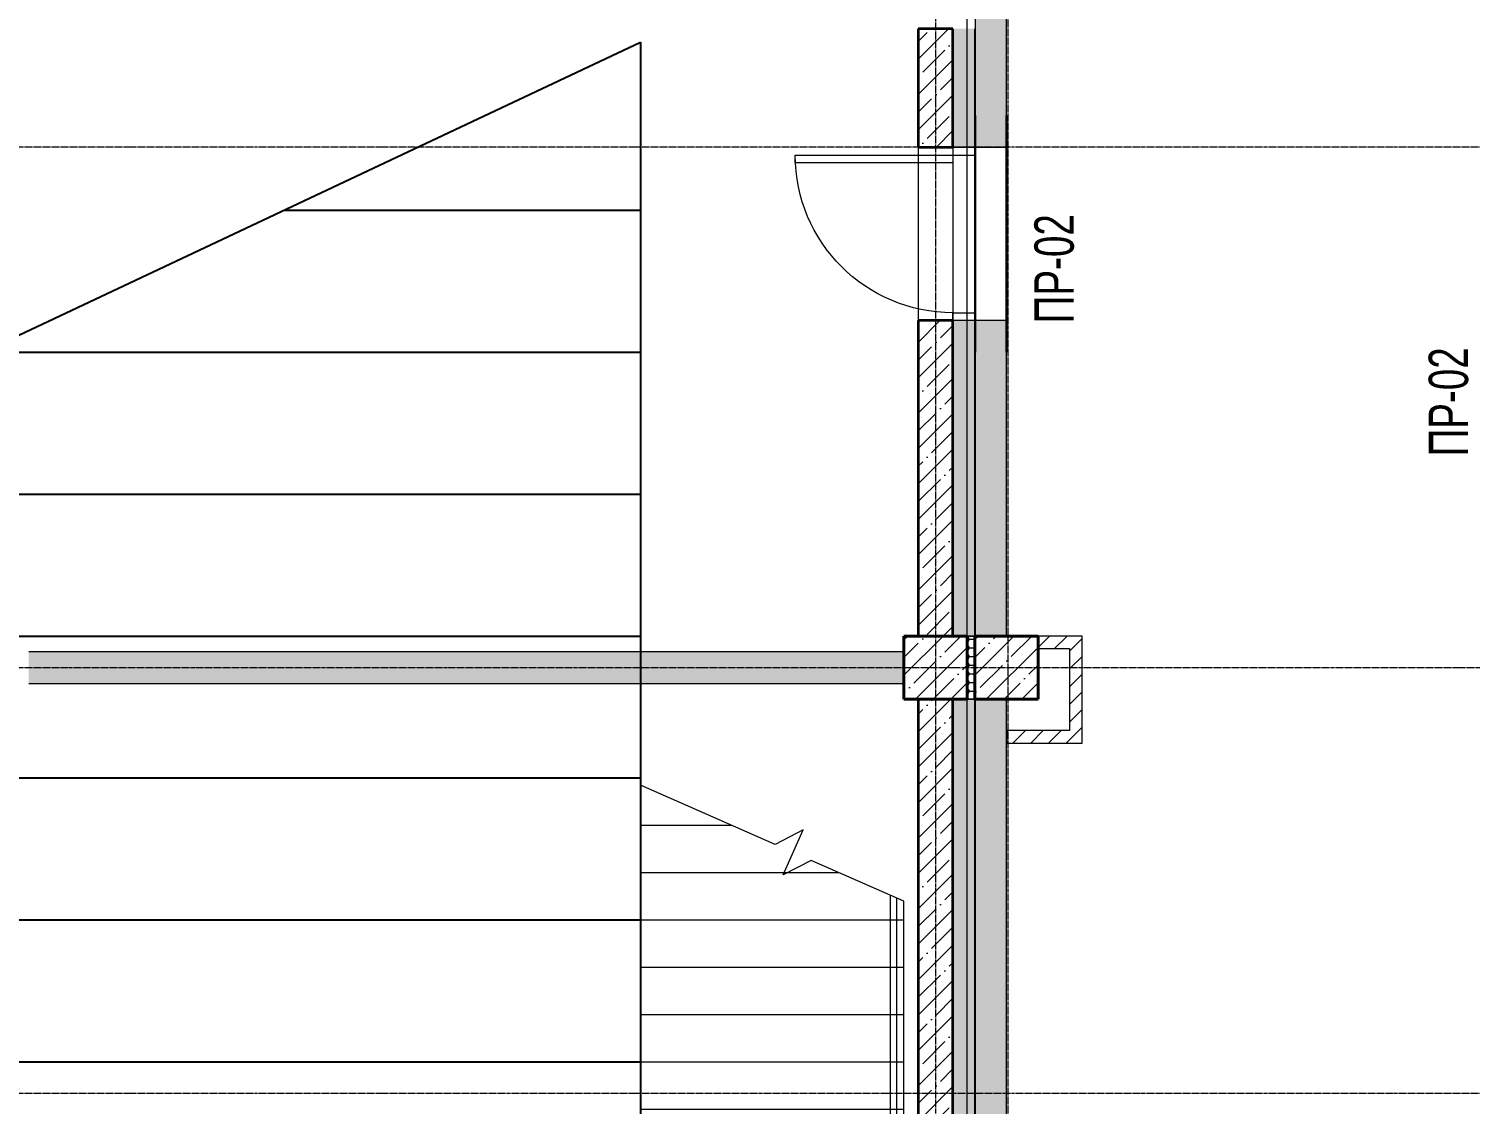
# Model space of a CAD drawing. Header units: millimetres. Extents: x -65509 to 912790, y 446 to 713294.
# Drawn here: x 182045 to 191186, y 203407 to 210225 of the extents above; entities that cross this region are included whole.
import ezdxf
from ezdxf.enums import TextEntityAlignment as Align

# ---------------------------------------------------------------- set-up
doc = ezdxf.new("R2010")
doc.units = ezdxf.units.MM
doc.linetypes.add('CENTER2', pattern=[28.575, 19.05, -3.175, 3.175, -3.175])
doc.linetypes.add('HIDDEN2', pattern=[4.7625, 3.175, -1.5875])
for name, color, linetype, lineweight in [('A-Wall-Open', 250, 'Continuous', 5), ('АР_Двери', 5, 'Continuous', 9), ('АР_Колонны', 250, 'Continuous', 30), ('АР_Стены ЖБ', 250, 'Continuous', 35), ('АР_Стены ПЕНОблок', 250, 'Continuous', 20), ('АР_Стены_дефшов', 250, 'Continuous', 0), ('АР_Ф_ЛК', 250, 'Continuous', 5), ('АР_Штриховка', 250, 'Continuous', 0), ('РД_Оси_100', 250, 'Continuous', 0)]:
    doc.layers.add(name, color=color, linetype=linetype, lineweight=lineweight)
doc.layers.add('ЛК_Открытая', color=250, linetype='Continuous')
doc.layers.add('РД_Перемычка инж проемов', color=250, linetype='Continuous')
doc.layers.add('РД_Проем', color=250, linetype='Continuous', lineweight=0, plot=False)
doc.layers.add('РД_проем_инж перемыч_подсчет', color=250, linetype='Continuous', lineweight=30, plot=False)
doc.styles.add('Arial0', font='arial.ttf')
doc.styles.add('ккк', font='isocpeur.ttf', dxfattribs={"width": 0.85, "oblique": 15})
pattern_1 = [(45, (142195.16, 127275.07), (-112.2532, 112.2532), []), (45, (142307.41, 127275.07), (-112.2532, 112.2532), [198.4375, -39.6875, 0, -39.6875])]
pattern_2 = [(360, (142195.157, 127275.073), (47.625, 27.4963065), [31.75, -63.5]), (120, (142195.157, 127275.073), (-47.625, 27.496307), [31.75, -63.5]), (60, (142195.157, 127275.073), (1e-07, 54.992613), [-63.5, 31.75])]
pattern_3 = [(45, (142195.16, 127275.07), (-56.1266, 56.1266), [])]

# ---------------------------------------------------------------- blocks, each defined once
blk = doc.blocks.new('СОШ_2200_АР_ОСИ_М100_28.05.24')
at = {"layer": 'РД_Оси_100', "linetype": 'CENTER2'}
for p, q in [((119910, 82200), (-5954.958, 82200)), ((-5954.958, 78900), (119910, 78900)), ((119910, 76200), (-5954.958, 76200))]:
    blk.add_line(p, q, dxfattribs=at)
for points in [[(45530, 139938.679), (45600, 139538.679), (45600, -6163.457)], [(46060, -6163.105), (46060, 139538.679), (46130, 139938.679)]]:
    blk.add_lwpolyline(points, dxfattribs=at)
blk = doc.blocks.new('ЛК_открытая 1 эт 1500')
at = {"layer": 'АР_Ф_ЛК', "color": 5, "lineweight": 0}
for p, q in [((-920, 0), (-920, 2654.3)), ((-920, 2400), (-343.1, 2400)), ((-920, 2100), (337.5, 2100)), ((665, 0), (665, 1955.7)), ((705, 0), (705, 1938)), ((750, 0), (750, 1918.2)), ((-920, 1800), (750, 1800)), ((-920, 1500), (750, 1500)), ((-920, 1200), (750, 1200)), ((-920, 900), (750, 900)), ((-920, 600), (750, 600)), ((-920, 300), (750, 300)), ((-920, 0), (750, 0))]:
    blk.add_line(p, q, dxfattribs=at)
blk.add_lwpolyline([(750, 1918.2), (161.9, 2177.4), (-15.5, 2084.9), (110.5, 2370.8), (-66.9, 2278.2), (-920, 2654.3)], dxfattribs=at)
at = {"layer": 'АР_Ф_ЛК', "lineweight": 0}
blk.add_lwpolyline([(-85, 2070.6, 0, 150, 0), (-85, 1604.4, 0, 0, 0), (-85, 0, 0, 0, 0)], format="xyseb", dxfattribs=at)
blk = doc.blocks.new('MOK-МаркаПеремычки')
at = {"color": 0, "style": 'ккк', "oblique": 15, "width": 0.85}
blk.add_attdef('АР-ПРОЕМ:ПЕРЕМЫЧКА', text='', height=2.5, dxfattribs=at).set_placement((0, 0), align=Align.MIDDLE)

msp = doc.modelspace()

# ---------------------------------------------------------------- hatches: boundary and pattern name
at = {"layer": 'АР_Штриховка', "linetype": 'Continuous', "lineweight": 0}
h = msp.add_hatch(dxfattribs=at)
h.set_pattern_fill('AR-CONC', color=256, angle=-315, style=0)
h.set_pattern_definition([(95, (142195.16, 127275.07), (140.09465, 117.55338), [19.05, -209.55]), (40, (142195.16, 127275.07), (-160.01845, 110.17673), [15.24, -167.6406]), (145.45144, (142206.83, 127284.87), (-19.9238, 227.7301), [16.19, -178.09024]), (91.1842, (142159.24, 127311), (221.41024, 161.9534), [28.575, -314.325]), (141.63556, (142177.7, 127324.5), (-7.0866, 342.82676), [24.285, -267.1356]), (36.18415, (142159.24, 127311), (-7.0866, 342.8268), [22.86, -251.4597]), (66, (142186.18, 127319.97), (179.51998, 34.89515), [19.05, -209.55]), (11, (142186.18, 127319.97), (-86.53993, 173.9412), [15.24, -167.64]), (116.45145, (142201.14, 127322.88), (92.98005, 208.83634), [16.19, -178.08994]), (82.5, (142195.16, 127275.07), (-57.60547, 61.973414), [0, -165.608, 0, -170.18, 0, -168.275]), (52.5, (142195.16, 127275.07), (-23.58973, 118.087), [0, -97.028, 0, -161.798, 0, -64.135]), (12.5, (142155.105, 127235.02), (99.927863, 91.826196), [0, -63.5, 0, -198.12, 0, -262.89]), (2.5, (142137.14, 127217.06), (86.7639, 122.7224), [0, -82.55, 0, -131.572, 0, -186.69])])
h.paths.add_polyline_path([(188245.483, 211975.073), (188045.483, 211975.073), (188045.483, 209475.069), (188245.483, 209475.069)], flags=0)
h.paths.add_polyline_path([(188245.483, 208375.069), (188045.483, 208375.069), (188045.483, 206375.073), (188245.483, 206375.073)], flags=0)
at = {"layer": 'АР_Штриховка', "linetype": 'Continuous', "lineweight": 5}
h = msp.add_hatch(dxfattribs=at)
h.set_pattern_fill('ANSI35', color=256, scale=25, angle=-360, style=0)
h.set_pattern_definition([(45, (142195.16, 127275.07), (-112.2532, 112.2532), []), (45, (142307.41, 127275.07), (-112.2532, 112.2532), [198.4375, -39.6875, 0, -39.6875])])
h.paths.add_polyline_path([(187905.157, 210225.073), (187685.157, 210225.073), (187685.157, 209475.073), (187905.157, 209475.073)], flags=0)
h.paths.add_polyline_path([(187905.157, 208375.073), (187685.157, 208375.073), (187685.157, 206375.073), (187905.157, 206375.073)], flags=0)
at = {"layer": 'АР_Штриховка', "linetype": 'Continuous', "lineweight": 0}
h = msp.add_hatch(dxfattribs=at)
h.set_pattern_fill('HONEY', color=256, scale=10, angle=-360, style=0)
h.set_pattern_definition(pattern_2)
h.paths.add_polyline_path([(188045.157, 210225.073), (187905.157, 210225.073), (187905.157, 209475.073), (188045.157, 209475.073)], flags=0)
h.paths.add_polyline_path([(188045.157, 208375.073), (187905.157, 208375.073), (187905.157, 206375.073), (188045.157, 206375.073)], flags=0)
at = {"layer": 'АР_Штриховка', "linetype": 'Continuous', "lineweight": 5}
h = msp.add_hatch(dxfattribs=at)
h.set_pattern_fill('ANSI35', color=256, scale=25, style=0)
h.set_pattern_definition(pattern_1)
h.paths.add_polyline_path([(187595.157, 205975.073), (187995.157, 205975.073), (187995.157, 206375.073), (187595.157, 206375.073)], flags=0)
at = {"layer": 'АР_Штриховка', "linetype": 'Continuous', "lineweight": 0}
h = msp.add_hatch(dxfattribs=at)
h.set_pattern_fill('HONEY', color=256, scale=10, angle=-360, style=0)
h.set_pattern_definition(pattern_2)
h.paths.add_polyline_path([(188045.157, 206375.073), (187995.157, 206375.073), (187995.157, 205975.073), (188045.157, 205975.073)], flags=0)
at = {"layer": 'АР_Штриховка', "linetype": 'Continuous', "lineweight": 5}
h = msp.add_hatch(dxfattribs=at)
h.set_pattern_fill('ANSI35', color=256, scale=25, style=0)
h.set_pattern_definition(pattern_1)
h.paths.add_polyline_path([(188045.307, 205975.073), (188445.307, 205975.073), (188445.307, 206375.073), (188045.307, 206375.073)], flags=0)
at = {"layer": 'АР_Штриховка', "linetype": 'Continuous', "lineweight": 0, "ltscale": 0.5}
h = msp.add_hatch(dxfattribs=at)
h.set_pattern_fill('ANSI31', color=256, scale=25, angle=-360, style=0)
h.set_pattern_definition(pattern_3)
h.paths.add_polyline_path([(188645.158, 206295.073), (188725.158, 206375.073), (188445.307, 206375.073), (188445.307, 206295.073)], flags=0)
h = msp.add_hatch(dxfattribs=at)
h.set_pattern_fill('ANSI31', color=256, scale=25, style=0)
h.set_pattern_definition([(45, (142195.16, 127275.07), (-56.1266, 56.1266), [])])
h.paths.add_polyline_path([(188645.158, 205775.176), (188725.158, 205695.176), (188725.158, 206375.073), (188645.158, 206295.073)], flags=0)
at = {"layer": 'АР_Штриховка', "linetype": 'Continuous', "lineweight": 0}
h = msp.add_hatch(dxfattribs=at)
h.set_pattern_fill('AR-CONC', color=256, angle=-315, style=0)
h.set_pattern_definition([(95, (142195.16, 127275.07), (140.09465, 117.55338), [19.05, -209.55]), (40, (142195.16, 127275.07), (-160.01845, 110.17673), [15.24, -167.6406]), (145.45144, (142206.83, 127284.87), (-19.9238, 227.7301), [16.19, -178.09024]), (91.1842, (142159.24, 127311), (221.41024, 161.9534), [28.575, -314.325]), (141.63556, (142177.7, 127324.5), (-7.0866, 342.8268), [24.285, -267.1356]), (36.18415, (142159.24, 127311), (-7.0866, 342.8268), [22.86, -251.4597]), (66, (142186.18, 127319.97), (179.51998, 34.89515), [19.05, -209.55]), (11, (142186.18, 127319.97), (-86.53993, 173.9412), [15.24, -167.64]), (116.45145, (142201.14, 127322.88), (92.98005, 208.83634), [16.19, -178.08994]), (82.5, (142195.16, 127275.07), (-57.60547, 61.973414), [0, -165.608, 0, -170.18, 0, -168.275]), (52.5, (142195.16, 127275.07), (-23.58973, 118.087), [0, -97.028, 0, -161.798, 0, -64.135]), (12.5, (142155.105, 127235.02), (99.927863, 91.826196), [0, -63.5, 0, -198.12, 0, -262.89]), (2.5, (142137.14, 127217.06), (86.7639, 122.7224), [0, -82.55, 0, -131.572, 0, -186.69])])
h.paths.add_polyline_path([(182045.157, 206275.073), (182045.157, 206075.073), (187595.157, 206075.073), (187595.157, 206275.073)], flags=0)
at = {"layer": 'АР_Штриховка', "linetype": 'Continuous', "lineweight": 5}
h = msp.add_hatch(dxfattribs=at)
h.set_pattern_fill('ANSI35', color=256, scale=25, angle=-360, style=0)
h.set_pattern_definition([(45, (142195.16, 127275.07), (-112.2532, 112.2532), []), (45, (142307.41, 127275.07), (-112.2532, 112.2532), [198.4375, -39.6875, 0, -39.6875])])
h.paths.add_polyline_path([(187905.157, 205975.073), (187685.157, 205975.073), (187685.157, 200375.073), (187905.157, 200375.073)], flags=0)
at = {"layer": 'АР_Штриховка', "linetype": 'Continuous', "lineweight": 0}
h = msp.add_hatch(dxfattribs=at)
h.set_pattern_fill('HONEY', color=256, scale=10, angle=-360, style=0)
h.set_pattern_definition(pattern_2)
h.paths.add_polyline_path([(188045.157, 205975.073), (187905.157, 205975.073), (187905.157, 200375.073), (188045.157, 200375.073)], flags=0)
h = msp.add_hatch(dxfattribs=at)
h.set_pattern_fill('AR-CONC', color=256, angle=-315, style=0)
h.set_pattern_definition([(95, (142195.16, 127275.07), (140.09465, 117.55338), [19.05, -209.55]), (40, (142195.16, 127275.07), (-160.01845, 110.17673), [15.24, -167.6406]), (145.45144, (142206.83, 127284.87), (-19.9238, 227.7301), [16.19, -178.09024]), (91.1842, (142159.24, 127311), (221.41024, 161.9534), [28.575, -314.325]), (141.63556, (142177.7, 127324.5), (-7.0866, 342.8268), [24.285, -267.1356]), (36.18415, (142159.24, 127311), (-7.0866, 342.8268), [22.86, -251.4597]), (66, (142186.18, 127319.97), (179.51998, 34.89515), [19.05, -209.55]), (11, (142186.18, 127319.97), (-86.53993, 173.9412), [15.24, -167.64]), (116.45145, (142201.14, 127322.88), (92.98005, 208.83634), [16.19, -178.08994]), (82.5, (142195.16, 127275.07), (-57.60547, 61.973414), [0, -165.608, 0, -170.18, 0, -168.275]), (52.5, (142195.16, 127275.07), (-23.58973, 118.087), [0, -97.028, 0, -161.798, 0, -64.135]), (12.5, (142155.105, 127235.02), (99.927863, 91.826196), [0, -63.5, 0, -198.12, 0, -262.89]), (2.5, (142137.14, 127217.06), (86.7639, 122.7224), [0, -82.55, 0, -131.572, 0, -186.69])])
h.paths.add_polyline_path([(188245.383, 205975.077), (188045.383, 205975.073), (188045.513, 200375.073), (188245.513, 200375.077)], flags=0)
at = {"layer": 'АР_Штриховка', "linetype": 'Continuous', "lineweight": 0, "ltscale": 0.5}
h = msp.add_hatch(dxfattribs=at)
h.set_pattern_fill('ANSI31', color=256, scale=25, angle=-360, style=0)
h.set_pattern_definition(pattern_3)
h.paths.add_polyline_path([(188725.158, 205695.176), (188645.158, 205775.176), (188245.302, 205775.176), (188245.302, 205695.176)], flags=0)

# ---------------------------------------------------------------- linework, layer by layer
at = {"layer": 'A-Wall-Open', "linetype": 'Continuous', "lineweight": 5}
for p, q in [((187685.157, 209475.073), (187685.157, 208375.073)), ((187905.157, 209475.073), (187905.157, 208375.073)), ((188045.483, 209475.069), (188045.483, 208375.073)), ((188245.483, 209475.069), (188245.483, 208375.073))]:
    msp.add_line(p, q, dxfattribs=at)
at = {"layer": 'АР_Двери', "linetype": 'Continuous', "lineweight": 9}
for points in [[(187905.157, 209425.073), (187905.157, 209375.073), (186905.157, 209375.073), (186905.157, 209425.073)], [(188045.157, 209425.073), (188045.157, 209475.073), (187905.157, 209475.073), (187905.157, 209425.073)], [(188045.157, 208425.073), (188045.157, 208375.073), (187905.157, 208375.073), (187905.157, 208425.073)]]:
    msp.add_lwpolyline(points, close=True, dxfattribs=at)
at = {"layer": 'АР_Двери', "linetype": 'Continuous', "lineweight": 9, "extrusion": (0, 0, -1)}
msp.add_arc((-187905.157, 209425.073), 1000, 270, 0, dxfattribs=at)
at = {"layer": 'АР_Колонны', "linetype": 'HIDDEN2', "lineweight": 25}
for p, q in [((187595.157, 206375.073), (187995.157, 206375.073)), ((187595.157, 205975.073), (187595.157, 206375.073)), ((187995.157, 206375.073), (187995.157, 205975.073)), ((188045.307, 206375.073), (188445.307, 206375.073)), ((188045.307, 205975.073), (188045.307, 206375.073)), ((188445.307, 206375.073), (188445.307, 205975.073)), ((187995.157, 205975.073), (187595.157, 205975.073)), ((188445.307, 205975.073), (188045.307, 205975.073))]:
    msp.add_line(p, q, dxfattribs=at)
at = {"layer": 'АР_Колонны', "linetype": 'Continuous', "lineweight": 35}
for p, q in [((187595.157, 206375.073), (187995.157, 206375.073)), ((187595.157, 205975.073), (187595.157, 206375.073)), ((187995.157, 205975.073), (187995.157, 206375.073)), ((188045.307, 206375.073), (188445.307, 206375.073)), ((188045.307, 205975.073), (188045.307, 206375.073)), ((188445.307, 205975.073), (188445.307, 206375.073)), ((187595.157, 205975.073), (187995.157, 205975.073)), ((188045.307, 205975.073), (188445.307, 205975.073))]:
    msp.add_line(p, q, dxfattribs=at)
at = {"layer": 'АР_Колонны', "lineweight": 9}
msp.add_lwpolyline([(188045.382, 227875.073), (188045.533, 195850.076), (187995.309, 195850.076), (187995.157, 227875.073)], close=True, dxfattribs=at)
at = {"layer": 'АР_Стены ЖБ', "linetype": 'Continuous', "lineweight": 35}
for p, q in [((187905.157, 210225.073), (187685.157, 210225.073)), ((187685.157, 210225.073), (187685.157, 209475.073)), ((187905.157, 209475.073), (187905.157, 210225.073)), ((187685.157, 209475.073), (187905.157, 209475.073)), ((187905.157, 208375.073), (187685.157, 208375.073)), ((187685.157, 208375.073), (187685.157, 206375.073)), ((187905.157, 206375.073), (187905.157, 208375.073)), ((187685.157, 206375.073), (187905.157, 206375.073)), ((187905.157, 205975.073), (187685.157, 205975.073)), ((187685.157, 205975.073), (187685.157, 200375.073)), ((187905.157, 200375.073), (187905.157, 205975.073))]:
    msp.add_line(p, q, dxfattribs=at)
at = {"layer": 'АР_Стены ЖБ', "linetype": 'Continuous', "lineweight": 40}
for p, q in [((187995.157, 206375.073), (187595.157, 206375.073)), ((187595.157, 206375.073), (187595.157, 205975.073)), ((187995.157, 205975.073), (187995.157, 206375.073)), ((188445.307, 206375.073), (188045.307, 206375.073)), ((188045.307, 206375.073), (188045.307, 205975.073)), ((188445.307, 205975.073), (188445.307, 206375.073)), ((187595.157, 205975.073), (187995.157, 205975.073)), ((188045.307, 205975.073), (188445.307, 205975.073))]:
    msp.add_line(p, q, dxfattribs=at)
at = {"layer": 'АР_Стены ПЕНОблок', "linetype": 'Continuous', "lineweight": 20}
for p, q in [((188045.483, 211975.073), (188045.483, 209475.069)), ((188245.483, 209475.069), (188245.483, 211975.073)), ((188045.483, 209475.069), (188245.483, 209475.069)), ((188245.483, 208375.069), (188045.483, 208375.069)), ((188045.483, 208375.069), (188045.483, 206375.073)), ((188245.483, 206375.073), (188245.483, 208375.069)), ((188045.483, 206375.073), (188245.483, 206375.073)), ((188725.158, 206375.073), (188445.307, 206375.073)), ((188445.307, 206375.073), (188445.307, 206295.073)), ((188725.158, 205695.176), (188725.158, 206375.073)), ((187595.157, 206275.073), (182045.157, 206275.073)), ((187595.157, 206075.073), (187595.157, 206275.073)), ((188445.307, 206295.073), (188645.158, 206295.073)), ((188645.158, 206295.073), (188645.158, 205775.176)), ((182045.157, 206075.073), (187595.157, 206075.073)), ((188245.383, 205975.077), (188045.383, 205975.073)), ((188045.383, 205975.073), (188045.513, 200375.073)), ((188245.513, 200375.077), (188245.383, 205975.077)), ((188645.158, 205775.176), (188245.302, 205775.176)), ((188245.302, 205775.176), (188245.302, 205695.176)), ((188245.302, 205695.176), (188725.158, 205695.176))]:
    msp.add_line(p, q, dxfattribs=at)
at = {"layer": 'АР_Стены_дефшов', "linetype": 'Continuous', "lineweight": 0}
for p, q in [((187905.157, 210225.073), (187905.157, 209475.073)), ((188045.157, 209475.073), (188045.157, 210225.073)), ((187905.157, 209475.073), (188045.157, 209475.073)), ((187905.157, 209475.073), (187905.157, 208375.073)), ((188045.157, 209475.073), (188045.157, 208375.073)), ((188045.157, 208375.073), (187905.157, 208375.073)), ((187905.157, 208375.073), (187905.157, 206375.073)), ((188045.157, 206375.073), (188045.157, 208375.073)), ((187905.157, 206375.073), (188045.157, 206375.073)), ((188045.157, 206375.073), (187995.157, 206375.073)), ((187995.157, 206375.073), (187995.157, 205975.073)), ((188045.157, 205975.073), (188045.157, 206375.073)), ((188045.157, 205975.073), (187905.157, 205975.073)), ((187905.157, 205975.073), (187905.157, 200375.073)), ((187995.157, 205975.073), (188045.157, 205975.073)), ((188045.157, 200375.073), (188045.157, 205975.073))]:
    msp.add_line(p, q, dxfattribs=at)
at = {"layer": 'ЛК_Открытая'}
for p, q in [((171665.157, 203422.185), (185925.157, 210140.379)), ((185925.157, 210140.379), (185925.157, 202775.073)), ((183663.945, 209075.073), (185925.157, 209075.073)), ((181753.61, 208175.073), (185925.157, 208175.073)), ((179843.276, 207275.073), (185925.157, 207275.073)), ((177932.941, 206375.073), (185925.157, 206375.073)), ((176022.606, 205475.073), (185925.157, 205475.073)), ((174112.271, 204575.073), (185925.157, 204575.073)), ((172201.936, 203675.073), (185925.157, 203675.073))]:
    msp.add_line(p, q, dxfattribs=at)
at = {"layer": 'РД_Проем', "linetype": 'Continuous', "lineweight": 0}
for p, q in [((188045.483, 208375.069), (188045.483, 209475.069)), ((188245.483, 208375.069), (188245.483, 209475.069))]:
    msp.add_line(p, q, dxfattribs=at)
at = {"layer": 'РД_проем_инж перемыч_подсчет', "linetype": 'Continuous', "lineweight": 30}
for p, q in [((188045.483, 209675.069), (188045.483, 208175.069)), ((188245.483, 209675.069), (188245.483, 208175.069))]:
    msp.add_line(p, q, dxfattribs=at)

# ---------------------------------------------------------------- block references
at = {"layer": 'ЛК_Открытая'}
msp.add_blockref('ЛК_открытая 1 эт 1500', (186845.157, 202775.073), dxfattribs=at)
at = {"layer": 'РД_Оси_100'}
msp.add_blockref('СОШ_2200_АР_ОСИ_М100_28.05.24', (142195.157, 127275.073), dxfattribs=at)
at = {"layer": 'РД_Перемычка инж проемов', "linetype": 'Continuous', "lineweight": -3}
ref = msp.add_blockref('MOK-МаркаПеремычки', (188546.872, 208703.952, 200), dxfattribs=dict(at, xscale=100, yscale=100, zscale=100, rotation=89.99999999999997))
ref.add_attrib('АР-ПРОЕМ:ПЕРЕМЫЧКА', 'ПР-02', dxfattribs={"layer": '0', "color": 0, "height": 250, "rotation": 90, "style": 'Arial0', "width": 0.7}).set_placement((188546.872, 208703.952, 200), align=Align.MIDDLE)
ref = msp.add_blockref('MOK-МаркаПеремычки', (191047.484, 207859.644), dxfattribs=dict(at, xscale=100, yscale=100, zscale=100, rotation=89.99999999999997))
ref.add_attrib('АР-ПРОЕМ:ПЕРЕМЫЧКА', 'ПР-02', dxfattribs={"layer": '0', "color": 0, "height": 250, "rotation": 90, "style": 'Arial0', "width": 0.7}).set_placement((191047.484, 207859.644), align=Align.MIDDLE)

doc.saveas('drawing.dxf')
